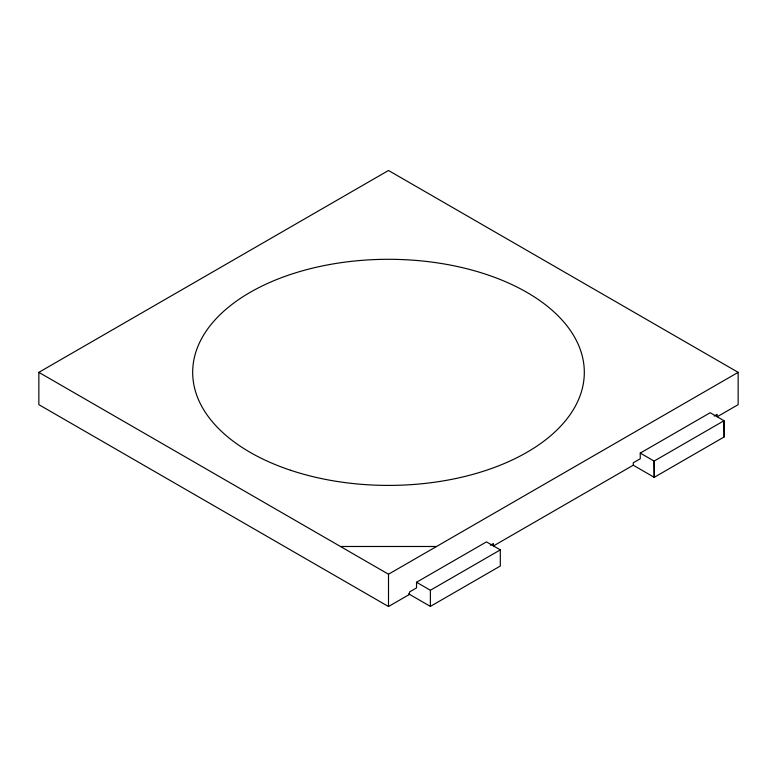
<?xml version="1.0" encoding="UTF-8"?>
<svg xmlns="http://www.w3.org/2000/svg" width="777" height="777" viewBox="0 0 777 777"><rect width="100%" height="100%" fill="white"/><g stroke="black" fill="none" stroke-linecap="round" stroke-linejoin="round"><path stroke-width="1.17" d="M408.508 593.774L430.38 606.4L500.31 566.025L500.31 549.883L486.46 541.88L416.53 582.255L416.53 587.907L409.498 591.977L409.498 594.395L388.5 606.516L38.85 404.652L38.85 372.348L388.5 170.484L738.15 372.348L738.15 404.652L717.171 416.763L717.171 414.335L714.17 416.074M38.85 372.348L388.5 574.222L738.15 372.348M490.433 545.24L493.414 543.531L493.414 545.949L633.255 465.209L633.255 462.791L640.248 458.751L640.248 453.098L710.178 412.723L724.028 420.716L724.164 436.946L654.234 477.321L633.362 465.268M416.53 582.255L430.38 590.258L500.31 549.883M340.452 546.484L436.548 546.484M640.248 453.098L654.098 461.091L654.234 477.321L654.098 461.091L724.028 420.716L724.164 436.946M430.38 590.258L430.38 606.4M388.5 574.222L388.5 606.516M290.588 470.26A195.814 113.053 0 0 0 584.314 372.348A195.814 113.053 0 0 0 290.588 274.446A195.814 113.053 0 0 0 290.588 470.26"/></g></svg>
